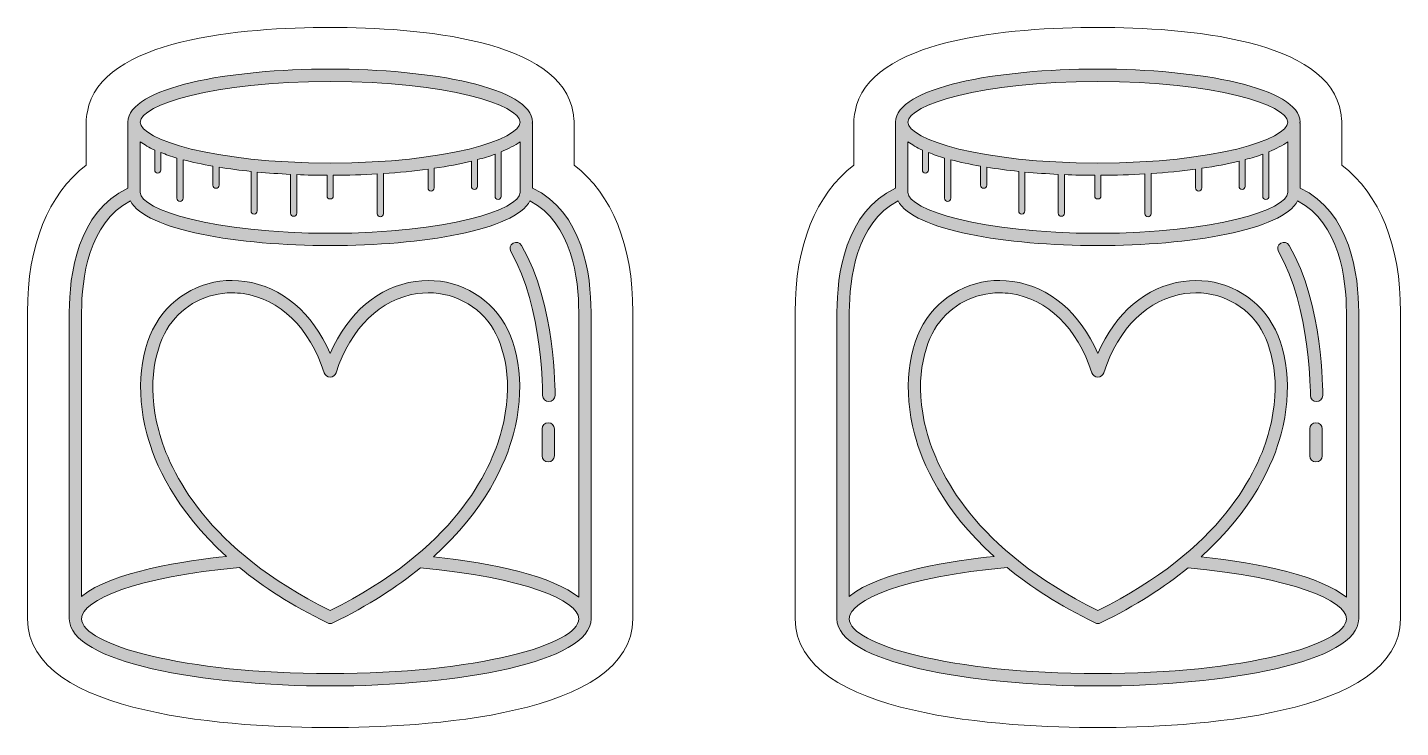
# Model space of a CAD drawing. Header units: inches. Extents: x 3.2 to 26.8, y -21 to -9.
import ezdxf

# ---------------------------------------------------------------- set-up
doc = ezdxf.new("R2010")
doc.units = ezdxf.units.IN
doc.header["$MEASUREMENT"] = 0
doc.layers.add('1', color=7, linetype='Continuous')

# ---------------------------------------------------------------- blocks, each defined once
blk = doc.blocks.new('block 2')
at = {"layer": '1', "lineweight": 0}
for points, knots in [([(12.894, -13.878), (12.894, -13.251), (12.758, -12.157), (11.889, -11.754), (11.889, -11.754), (11.889, -10.641), (11.889, -10.641), (11.889, -10.639), (11.887, -10.638), (11.887, -10.636), (11.887, -10.632), (11.889, -10.628), (11.889, -10.624), (11.889, -10.026), (10.146, -9.713), (8.425, -9.713), (6.703, -9.713), (4.961, -10.026), (4.961, -10.624), (4.961, -10.624), (4.961, -11.755), (4.961, -11.755), (4.092, -12.157), (3.956, -13.251), (3.956, -13.878), (3.956, -13.878), (3.956, -19.133), (3.956, -19.133), (3.956, -19.133), (3.956, -19.133), (3.956, -19.133), (3.956, -19.134), (3.956, -19.135), (3.956, -19.135), (3.956, -19.883), (6.258, -20.287), (8.425, -20.287), (10.591, -20.287), (12.894, -19.883), (12.894, -19.135), (12.894, -19.135), (12.894, -19.134), (12.894, -19.133), (12.894, -19.133), (12.894, -19.133), (12.894, -19.133), (12.894, -19.133), (12.894, -13.878), (12.894, -13.878)], [0, 0, 0, 0, 1, 1, 1, 2, 2, 2, 3, 3, 3, 4, 4, 4, 5, 5, 5, 6, 6, 6, 7, 7, 7, 8, 8, 8, 9, 9, 9, 10, 10, 10, 11, 11, 11, 12, 12, 12, 13, 13, 13, 14, 14, 14, 15, 15, 15, 16, 16, 16, 16]), ([(8.425, -9.925), (10.44, -9.925), (11.677, -10.332), (11.677, -10.624), (11.677, -10.916), (10.44, -11.324), (8.425, -11.324), (6.41, -11.324), (5.172, -10.916), (5.172, -10.624), (5.172, -10.332), (6.41, -9.925), (8.425, -9.925)], [0, 0, 0, 0, 1, 1, 1, 2, 2, 2, 3, 3, 3, 4, 4, 4, 4]), ([(5.172, -10.958), (5.241, -11.009), (5.321, -11.057), (5.419, -11.101), (5.419, -11.101), (5.419, -11.444), (5.419, -11.444), (5.419, -11.473), (5.443, -11.496), (5.472, -11.496), (5.501, -11.496), (5.525, -11.473), (5.525, -11.444), (5.525, -11.444), (5.525, -11.144), (5.525, -11.144), (5.61, -11.177), (5.7, -11.209), (5.8, -11.239), (5.8, -11.239), (5.8, -11.928), (5.8, -11.928), (5.8, -11.957), (5.824, -11.981), (5.853, -11.981), (5.883, -11.981), (5.906, -11.957), (5.906, -11.928), (5.906, -11.928), (5.906, -11.267), (5.906, -11.267), (6.063, -11.309), (6.234, -11.346), (6.417, -11.378), (6.417, -11.378), (6.417, -11.704), (6.417, -11.704), (6.417, -11.734), (6.44, -11.757), (6.47, -11.757), (6.499, -11.757), (6.523, -11.734), (6.523, -11.704), (6.523, -11.704), (6.523, -11.396), (6.523, -11.396), (6.697, -11.424), (6.88, -11.448), (7.069, -11.467), (7.069, -11.467), (7.069, -12.146), (7.069, -12.146), (7.069, -12.175), (7.093, -12.198), (7.122, -12.198), (7.152, -12.198), (7.175, -12.175), (7.175, -12.146), (7.175, -12.146), (7.175, -11.478), (7.175, -11.478), (7.361, -11.496), (7.552, -11.509), (7.745, -11.518), (7.745, -11.518), (7.745, -12.184), (7.745, -12.184), (7.745, -12.213), (7.769, -12.237), (7.798, -12.237), (7.828, -12.237), (7.851, -12.213), (7.851, -12.184), (7.851, -12.184), (7.851, -11.523), (7.851, -11.523), (8.024, -11.53), (8.198, -11.534), (8.372, -11.534), (8.372, -11.534), (8.372, -11.886), (8.372, -11.886), (8.372, -11.915), (8.395, -11.939), (8.425, -11.939), (8.454, -11.939), (8.478, -11.915), (8.478, -11.886), (8.478, -11.886), (8.478, -11.534), (8.478, -11.534), (8.731, -11.534), (8.984, -11.525), (9.232, -11.511), (9.232, -11.511), (9.232, -12.194), (9.232, -12.194), (9.232, -12.223), (9.256, -12.247), (9.285, -12.247), (9.314, -12.247), (9.338, -12.223), (9.338, -12.194), (9.338, -12.194), (9.338, -11.505), (9.338, -11.505), (9.602, -11.487), (9.858, -11.462), (10.101, -11.429), (10.101, -11.429), (10.101, -11.751), (10.101, -11.751), (10.101, -11.781), (10.125, -11.804), (10.154, -11.804), (10.183, -11.804), (10.207, -11.781), (10.207, -11.751), (10.207, -11.751), (10.207, -11.414), (10.207, -11.414), (10.435, -11.381), (10.65, -11.34), (10.844, -11.293), (10.844, -11.293), (10.844, -11.725), (10.844, -11.725), (10.844, -11.754), (10.868, -11.778), (10.897, -11.778), (10.926, -11.778), (10.95, -11.754), (10.95, -11.725), (10.95, -11.725), (10.95, -11.265), (10.95, -11.265), (11.056, -11.237), (11.158, -11.207), (11.249, -11.174), (11.249, -11.174), (11.249, -11.896), (11.249, -11.896), (11.249, -11.925), (11.273, -11.948), (11.302, -11.948), (11.332, -11.948), (11.355, -11.925), (11.355, -11.896), (11.355, -11.896), (11.355, -11.131), (11.355, -11.131), (11.484, -11.078), (11.592, -11.021), (11.677, -10.958), (11.677, -10.958), (11.677, -11.828), (11.677, -11.828), (11.677, -12.12), (10.44, -12.528), (8.425, -12.528), (6.41, -12.528), (5.172, -12.12), (5.172, -11.828), (5.172, -11.828), (5.172, -10.958), (5.172, -10.958)], [0, 0, 0, 0, 1, 1, 1, 2, 2, 2, 3, 3, 3, 4, 4, 4, 5, 5, 5, 6, 6, 6, 7, 7, 7, 8, 8, 8, 9, 9, 9, 10, 10, 10, 11, 11, 11, 12, 12, 12, 13, 13, 13, 14, 14, 14, 15, 15, 15, 16, 16, 16, 17, 17, 17, 18, 18, 18, 19, 19, 19, 20, 20, 20, 21, 21, 21, 22, 22, 22, 23, 23, 23, 24, 24, 24, 25, 25, 25, 26, 26, 26, 27, 27, 27, 28, 28, 28, 29, 29, 29, 30, 30, 30, 31, 31, 31, 32, 32, 32, 33, 33, 33, 34, 34, 34, 35, 35, 35, 36, 36, 36, 37, 37, 37, 38, 38, 38, 39, 39, 39, 40, 40, 40, 41, 41, 41, 42, 42, 42, 43, 43, 43, 44, 44, 44, 45, 45, 45, 46, 46, 46, 47, 47, 47, 48, 48, 48, 49, 49, 49, 50, 50, 50, 51, 51, 51, 52, 52, 52, 53, 53, 53, 54, 54, 54, 55, 55, 55, 55]), ([(5.002, -11.974), (5.261, -12.476), (6.849, -12.739), (8.425, -12.739), (10, -12.739), (11.589, -12.476), (11.848, -11.974), (12.565, -12.347), (12.683, -13.316), (12.683, -13.878), (12.683, -13.878), (12.683, -18.767), (12.683, -18.767), (12.253, -18.41), (11.224, -18.182), (10.195, -18.072), (11.085, -17.271), (11.433, -16.467), (11.566, -15.966), (11.763, -15.224), (11.682, -14.468), (11.356, -13.991), (11.03, -13.515), (10.463, -13.27), (9.885, -13.353), (9.25, -13.443), (8.729, -13.888), (8.425, -14.589), (8.121, -13.888), (7.6, -13.443), (6.965, -13.353), (6.386, -13.27), (5.819, -13.514), (5.494, -13.991), (5.167, -14.467), (5.087, -15.224), (5.284, -15.965), (5.417, -16.466), (5.763, -17.267), (6.65, -18.067), (5.982, -18.137), (4.678, -18.323), (4.167, -18.751), (4.167, -18.751), (4.167, -13.878), (4.167, -13.878), (4.167, -13.316), (4.284, -12.347), (5.002, -11.974)], [0, 0, 0, 0, 1, 1, 1, 2, 2, 2, 3, 3, 3, 4, 4, 4, 5, 5, 5, 6, 6, 6, 7, 7, 7, 8, 8, 8, 9, 9, 9, 10, 10, 10, 11, 11, 11, 12, 12, 12, 13, 13, 13, 14, 14, 14, 15, 15, 15, 16, 16, 16, 16]), ([(5.488, -15.911), (5.271, -15.094), (5.439, -14.445), (5.669, -14.11), (5.912, -13.754), (6.312, -13.549), (6.742, -13.549), (6.806, -13.549), (6.871, -13.554), (6.935, -13.563), (7.564, -13.652), (8.07, -14.147), (8.324, -14.92), (8.339, -14.963), (8.379, -14.992), (8.425, -14.992), (8.471, -14.992), (8.511, -14.963), (8.525, -14.92), (8.78, -14.147), (9.286, -13.652), (9.914, -13.563), (10.416, -13.49), (10.901, -13.702), (11.181, -14.11), (11.411, -14.445), (11.578, -15.094), (11.361, -15.911), (11.174, -16.617), (10.543, -17.951), (8.425, -18.993), (6.306, -17.951), (5.676, -16.616), (5.488, -15.911)], [0, 0, 0, 0, 1, 1, 1, 2, 2, 2, 3, 3, 3, 4, 4, 4, 5, 5, 5, 6, 6, 6, 7, 7, 7, 8, 8, 8, 9, 9, 9, 10, 10, 10, 11, 11, 11, 11]), ([(8.425, -20.075), (5.916, -20.075), (4.167, -19.58), (4.167, -19.135), (4.167, -18.817), (5.097, -18.415), (6.873, -18.258), (7.273, -18.585), (7.765, -18.908), (8.379, -19.206), (8.393, -19.213), (8.409, -19.217), (8.425, -19.217), (8.441, -19.217), (8.456, -19.213), (8.471, -19.206), (9.082, -18.91), (9.572, -18.589), (9.971, -18.263), (11.75, -18.426), (12.683, -18.824), (12.683, -19.135), (12.683, -19.58), (10.934, -20.075), (8.425, -20.075)], [0, 0, 0, 0, 1, 1, 1, 2, 2, 2, 3, 3, 3, 4, 4, 4, 5, 5, 5, 6, 6, 6, 7, 7, 7, 8, 8, 8, 8])]:
    blk.add_open_spline(points, degree=3, knots=knots, dxfattribs=at)
blk = doc.blocks.new('block 3')
at = {"layer": '1', "lineweight": 0}
for points, knots in [([(26.044, -13.878), (26.044, -13.251), (25.909, -12.157), (25.039, -11.754), (25.039, -11.754), (25.039, -10.641), (25.039, -10.641), (25.039, -10.639), (25.037, -10.638), (25.037, -10.636), (25.037, -10.632), (25.039, -10.628), (25.039, -10.624), (25.039, -10.026), (23.297, -9.713), (21.575, -9.713), (19.854, -9.713), (18.111, -10.026), (18.111, -10.624), (18.111, -10.624), (18.111, -11.755), (18.111, -11.755), (17.242, -12.157), (17.106, -13.251), (17.106, -13.878), (17.106, -13.878), (17.106, -19.133), (17.106, -19.133), (17.106, -19.133), (17.106, -19.133), (17.106, -19.133), (17.106, -19.134), (17.106, -19.135), (17.106, -19.135), (17.106, -19.883), (19.408, -20.287), (21.575, -20.287), (23.742, -20.287), (26.044, -19.883), (26.044, -19.135), (26.044, -19.135), (26.044, -19.134), (26.044, -19.133), (26.044, -19.133), (26.044, -19.133), (26.044, -19.133), (26.044, -19.133), (26.044, -13.878), (26.044, -13.878)], [0, 0, 0, 0, 1, 1, 1, 2, 2, 2, 3, 3, 3, 4, 4, 4, 5, 5, 5, 6, 6, 6, 7, 7, 7, 8, 8, 8, 9, 9, 9, 10, 10, 10, 11, 11, 11, 12, 12, 12, 13, 13, 13, 14, 14, 14, 15, 15, 15, 16, 16, 16, 16]), ([(21.575, -9.925), (23.59, -9.925), (24.828, -10.332), (24.828, -10.624), (24.828, -10.916), (23.59, -11.324), (21.575, -11.324), (19.56, -11.324), (18.323, -10.916), (18.323, -10.624), (18.323, -10.332), (19.56, -9.925), (21.575, -9.925)], [0, 0, 0, 0, 1, 1, 1, 2, 2, 2, 3, 3, 3, 4, 4, 4, 4]), ([(18.323, -10.958), (18.391, -11.009), (18.472, -11.057), (18.569, -11.101), (18.569, -11.101), (18.569, -11.444), (18.569, -11.444), (18.569, -11.473), (18.593, -11.496), (18.622, -11.496), (18.652, -11.496), (18.675, -11.473), (18.675, -11.444), (18.675, -11.444), (18.675, -11.144), (18.675, -11.144), (18.76, -11.177), (18.851, -11.209), (18.951, -11.239), (18.951, -11.239), (18.951, -11.928), (18.951, -11.928), (18.951, -11.957), (18.974, -11.981), (19.004, -11.981), (19.033, -11.981), (19.057, -11.957), (19.057, -11.928), (19.057, -11.928), (19.057, -11.267), (19.057, -11.267), (19.213, -11.309), (19.384, -11.346), (19.567, -11.378), (19.567, -11.378), (19.567, -11.704), (19.567, -11.704), (19.567, -11.734), (19.591, -11.757), (19.62, -11.757), (19.649, -11.757), (19.673, -11.734), (19.673, -11.704), (19.673, -11.704), (19.673, -11.396), (19.673, -11.396), (19.847, -11.424), (20.03, -11.448), (20.22, -11.467), (20.22, -11.467), (20.22, -12.146), (20.22, -12.146), (20.22, -12.175), (20.244, -12.198), (20.273, -12.198), (20.302, -12.198), (20.326, -12.175), (20.326, -12.146), (20.326, -12.146), (20.326, -11.478), (20.326, -11.478), (20.511, -11.496), (20.702, -11.509), (20.896, -11.518), (20.896, -11.518), (20.896, -12.184), (20.896, -12.184), (20.896, -12.213), (20.919, -12.237), (20.949, -12.237), (20.978, -12.237), (21.002, -12.213), (21.002, -12.184), (21.002, -12.184), (21.002, -11.523), (21.002, -11.523), (21.174, -11.53), (21.348, -11.534), (21.522, -11.534), (21.522, -11.534), (21.522, -11.886), (21.522, -11.886), (21.522, -11.915), (21.546, -11.939), (21.575, -11.939), (21.604, -11.939), (21.628, -11.915), (21.628, -11.886), (21.628, -11.886), (21.628, -11.534), (21.628, -11.534), (21.882, -11.534), (22.134, -11.525), (22.382, -11.511), (22.382, -11.511), (22.382, -12.194), (22.382, -12.194), (22.382, -12.223), (22.406, -12.247), (22.435, -12.247), (22.465, -12.247), (22.488, -12.223), (22.488, -12.194), (22.488, -12.194), (22.488, -11.505), (22.488, -11.505), (22.753, -11.487), (23.008, -11.462), (23.251, -11.429), (23.251, -11.429), (23.251, -11.751), (23.251, -11.751), (23.251, -11.781), (23.275, -11.804), (23.304, -11.804), (23.333, -11.804), (23.357, -11.781), (23.357, -11.751), (23.357, -11.751), (23.357, -11.414), (23.357, -11.414), (23.586, -11.381), (23.8, -11.34), (23.994, -11.293), (23.994, -11.293), (23.994, -11.725), (23.994, -11.725), (23.994, -11.754), (24.018, -11.778), (24.047, -11.778), (24.077, -11.778), (24.1, -11.754), (24.1, -11.725), (24.1, -11.725), (24.1, -11.265), (24.1, -11.265), (24.207, -11.237), (24.308, -11.207), (24.4, -11.174), (24.4, -11.174), (24.4, -11.896), (24.4, -11.896), (24.4, -11.925), (24.423, -11.948), (24.453, -11.948), (24.482, -11.948), (24.506, -11.925), (24.506, -11.896), (24.506, -11.896), (24.506, -11.131), (24.506, -11.131), (24.634, -11.078), (24.743, -11.021), (24.828, -10.958), (24.828, -10.958), (24.828, -11.828), (24.828, -11.828), (24.828, -12.12), (23.59, -12.528), (21.575, -12.528), (19.56, -12.528), (18.323, -12.12), (18.323, -11.828), (18.323, -11.828), (18.323, -10.958), (18.323, -10.958)], [0, 0, 0, 0, 1, 1, 1, 2, 2, 2, 3, 3, 3, 4, 4, 4, 5, 5, 5, 6, 6, 6, 7, 7, 7, 8, 8, 8, 9, 9, 9, 10, 10, 10, 11, 11, 11, 12, 12, 12, 13, 13, 13, 14, 14, 14, 15, 15, 15, 16, 16, 16, 17, 17, 17, 18, 18, 18, 19, 19, 19, 20, 20, 20, 21, 21, 21, 22, 22, 22, 23, 23, 23, 24, 24, 24, 25, 25, 25, 26, 26, 26, 27, 27, 27, 28, 28, 28, 29, 29, 29, 30, 30, 30, 31, 31, 31, 32, 32, 32, 33, 33, 33, 34, 34, 34, 35, 35, 35, 36, 36, 36, 37, 37, 37, 38, 38, 38, 39, 39, 39, 40, 40, 40, 41, 41, 41, 42, 42, 42, 43, 43, 43, 44, 44, 44, 45, 45, 45, 46, 46, 46, 47, 47, 47, 48, 48, 48, 49, 49, 49, 50, 50, 50, 51, 51, 51, 52, 52, 52, 53, 53, 53, 54, 54, 54, 55, 55, 55, 55]), ([(18.152, -11.974), (18.411, -12.476), (20, -12.739), (21.575, -12.739), (23.151, -12.739), (24.739, -12.476), (24.998, -11.974), (25.716, -12.347), (25.833, -13.316), (25.833, -13.878), (25.833, -13.878), (25.833, -18.767), (25.833, -18.767), (25.403, -18.41), (24.374, -18.182), (23.345, -18.072), (24.236, -17.271), (24.583, -16.467), (24.716, -15.966), (24.913, -15.224), (24.832, -14.468), (24.506, -13.991), (24.181, -13.515), (23.613, -13.27), (23.035, -13.353), (22.401, -13.443), (21.879, -13.888), (21.575, -14.589), (21.271, -13.888), (20.75, -13.443), (20.115, -13.353), (19.536, -13.27), (18.97, -13.514), (18.644, -13.991), (18.318, -14.467), (18.237, -15.224), (18.434, -15.965), (18.567, -16.466), (18.913, -17.267), (19.8, -18.067), (19.132, -18.137), (17.828, -18.323), (17.318, -18.751), (17.318, -18.751), (17.318, -13.878), (17.318, -13.878), (17.318, -13.316), (17.435, -12.347), (18.152, -11.974)], [0, 0, 0, 0, 1, 1, 1, 2, 2, 2, 3, 3, 3, 4, 4, 4, 5, 5, 5, 6, 6, 6, 7, 7, 7, 8, 8, 8, 9, 9, 9, 10, 10, 10, 11, 11, 11, 12, 12, 12, 13, 13, 13, 14, 14, 14, 15, 15, 15, 16, 16, 16, 16]), ([(18.639, -15.911), (18.422, -15.094), (18.59, -14.445), (18.819, -14.11), (19.063, -13.754), (19.462, -13.549), (19.892, -13.549), (19.956, -13.549), (20.021, -13.554), (20.086, -13.563), (20.714, -13.652), (21.22, -14.147), (21.474, -14.92), (21.489, -14.963), (21.529, -14.992), (21.575, -14.992), (21.621, -14.992), (21.661, -14.963), (21.676, -14.92), (21.93, -14.147), (22.436, -13.652), (23.065, -13.563), (23.566, -13.49), (24.052, -13.702), (24.331, -14.11), (24.561, -14.445), (24.728, -15.094), (24.512, -15.911), (24.324, -16.617), (23.693, -17.951), (21.575, -18.993), (19.456, -17.951), (18.826, -16.616), (18.639, -15.911)], [0, 0, 0, 0, 1, 1, 1, 2, 2, 2, 3, 3, 3, 4, 4, 4, 5, 5, 5, 6, 6, 6, 7, 7, 7, 8, 8, 8, 9, 9, 9, 10, 10, 10, 11, 11, 11, 11]), ([(21.575, -20.075), (19.066, -20.075), (17.318, -19.58), (17.318, -19.135), (17.318, -18.817), (18.247, -18.415), (20.023, -18.258), (20.423, -18.585), (20.915, -18.908), (21.529, -19.206), (21.543, -19.213), (21.559, -19.217), (21.575, -19.217), (21.591, -19.217), (21.607, -19.213), (21.621, -19.206), (22.232, -18.91), (22.722, -18.589), (23.121, -18.263), (24.901, -18.426), (25.833, -18.824), (25.833, -19.135), (25.833, -19.58), (24.084, -20.075), (21.575, -20.075)], [0, 0, 0, 0, 1, 1, 1, 2, 2, 2, 3, 3, 3, 4, 4, 4, 5, 5, 5, 6, 6, 6, 7, 7, 7, 8, 8, 8, 8])]:
    blk.add_open_spline(points, degree=3, knots=knots, dxfattribs=at)

msp = doc.modelspace()

# ---------------------------------------------------------------- hatches: boundary and pattern name
at = {"layer": '1', "true_color": 0xffffff}
h = msp.add_hatch(color=7, dxfattribs=at)
h.dxf.hatch_style = 2
edge = h.paths.add_edge_path()
edge.add_spline(control_points=[(12.894, -13.878), (12.894, -13.251), (12.758, -12.157), (11.889, -11.754), (11.889, -11.754), (11.889, -10.641), (11.889, -10.641), (11.889, -10.639), (11.887, -10.638), (11.887, -10.636), (11.887, -10.632), (11.889, -10.628), (11.889, -10.624), (11.889, -10.026), (10.146, -9.713), (8.425, -9.713), (6.703, -9.713), (4.961, -10.026), (4.961, -10.624), (4.961, -10.624), (4.961, -11.755), (4.961, -11.755), (4.092, -12.157), (3.956, -13.251), (3.956, -13.878), (3.956, -13.878), (3.956, -19.133), (3.956, -19.133), (3.956, -19.133), (3.956, -19.133), (3.956, -19.133), (3.956, -19.134), (3.956, -19.135), (3.956, -19.135), (3.956, -19.883), (6.258, -20.287), (8.425, -20.287), (10.591, -20.287), (12.894, -19.883), (12.894, -19.135), (12.894, -19.135), (12.894, -19.134), (12.894, -19.133), (12.894, -19.133), (12.894, -19.133), (12.894, -19.133), (12.894, -19.133), (12.894, -13.878), (12.894, -13.878)], knot_values=[0, 0, 0, 0, 1, 1, 1, 2, 2, 2, 3, 3, 3, 4, 4, 4, 5, 5, 5, 6, 6, 6, 7, 7, 7, 8, 8, 8, 9, 9, 9, 10, 10, 10, 11, 11, 11, 12, 12, 12, 13, 13, 13, 14, 14, 14, 15, 15, 15, 16, 16, 16, 16], degree=3, periodic=1)
edge = h.paths.add_edge_path()
edge.add_spline(control_points=[(5.172, -10.958), (5.241, -11.009), (5.321, -11.057), (5.419, -11.101), (5.419, -11.101), (5.419, -11.444), (5.419, -11.444), (5.419, -11.473), (5.443, -11.496), (5.472, -11.496), (5.501, -11.496), (5.525, -11.473), (5.525, -11.444), (5.525, -11.444), (5.525, -11.144), (5.525, -11.144), (5.61, -11.177), (5.7, -11.209), (5.8, -11.239), (5.8, -11.239), (5.8, -11.928), (5.8, -11.928), (5.8, -11.957), (5.824, -11.981), (5.853, -11.981), (5.883, -11.981), (5.906, -11.957), (5.906, -11.928), (5.906, -11.928), (5.906, -11.267), (5.906, -11.267), (6.063, -11.309), (6.234, -11.346), (6.417, -11.378), (6.417, -11.378), (6.417, -11.704), (6.417, -11.704), (6.417, -11.734), (6.44, -11.757), (6.47, -11.757), (6.499, -11.757), (6.523, -11.734), (6.523, -11.704), (6.523, -11.704), (6.523, -11.396), (6.523, -11.396), (6.697, -11.424), (6.88, -11.448), (7.069, -11.467), (7.069, -11.467), (7.069, -12.146), (7.069, -12.146), (7.069, -12.175), (7.093, -12.198), (7.122, -12.198), (7.152, -12.198), (7.175, -12.175), (7.175, -12.146), (7.175, -12.146), (7.175, -11.478), (7.175, -11.478), (7.361, -11.496), (7.552, -11.509), (7.745, -11.518), (7.745, -11.518), (7.745, -12.184), (7.745, -12.184), (7.745, -12.213), (7.769, -12.237), (7.798, -12.237), (7.828, -12.237), (7.851, -12.213), (7.851, -12.184), (7.851, -12.184), (7.851, -11.523), (7.851, -11.523), (8.024, -11.53), (8.198, -11.534), (8.372, -11.534), (8.372, -11.534), (8.372, -11.886), (8.372, -11.886), (8.372, -11.915), (8.395, -11.939), (8.425, -11.939), (8.454, -11.939), (8.478, -11.915), (8.478, -11.886), (8.478, -11.886), (8.478, -11.534), (8.478, -11.534), (8.731, -11.534), (8.984, -11.525), (9.232, -11.511), (9.232, -11.511), (9.232, -12.194), (9.232, -12.194), (9.232, -12.223), (9.256, -12.247), (9.285, -12.247), (9.314, -12.247), (9.338, -12.223), (9.338, -12.194), (9.338, -12.194), (9.338, -11.505), (9.338, -11.505), (9.602, -11.487), (9.858, -11.462), (10.101, -11.429), (10.101, -11.429), (10.101, -11.751), (10.101, -11.751), (10.101, -11.781), (10.125, -11.804), (10.154, -11.804), (10.183, -11.804), (10.207, -11.781), (10.207, -11.751), (10.207, -11.751), (10.207, -11.414), (10.207, -11.414), (10.435, -11.381), (10.65, -11.34), (10.844, -11.293), (10.844, -11.293), (10.844, -11.725), (10.844, -11.725), (10.844, -11.754), (10.868, -11.778), (10.897, -11.778), (10.926, -11.778), (10.95, -11.754), (10.95, -11.725), (10.95, -11.725), (10.95, -11.265), (10.95, -11.265), (11.056, -11.237), (11.158, -11.207), (11.249, -11.174), (11.249, -11.174), (11.249, -11.896), (11.249, -11.896), (11.249, -11.925), (11.273, -11.948), (11.302, -11.948), (11.332, -11.948), (11.355, -11.925), (11.355, -11.896), (11.355, -11.896), (11.355, -11.131), (11.355, -11.131), (11.484, -11.078), (11.592, -11.021), (11.677, -10.958), (11.677, -10.958), (11.677, -11.828), (11.677, -11.828), (11.677, -12.12), (10.44, -12.528), (8.425, -12.528), (6.41, -12.528), (5.172, -12.12), (5.172, -11.828), (5.172, -11.828), (5.172, -10.958), (5.172, -10.958)], knot_values=[0, 0, 0, 0, 1, 1, 1, 2, 2, 2, 3, 3, 3, 4, 4, 4, 5, 5, 5, 6, 6, 6, 7, 7, 7, 8, 8, 8, 9, 9, 9, 10, 10, 10, 11, 11, 11, 12, 12, 12, 13, 13, 13, 14, 14, 14, 15, 15, 15, 16, 16, 16, 17, 17, 17, 18, 18, 18, 19, 19, 19, 20, 20, 20, 21, 21, 21, 22, 22, 22, 23, 23, 23, 24, 24, 24, 25, 25, 25, 26, 26, 26, 27, 27, 27, 28, 28, 28, 29, 29, 29, 30, 30, 30, 31, 31, 31, 32, 32, 32, 33, 33, 33, 34, 34, 34, 35, 35, 35, 36, 36, 36, 37, 37, 37, 38, 38, 38, 39, 39, 39, 40, 40, 40, 41, 41, 41, 42, 42, 42, 43, 43, 43, 44, 44, 44, 45, 45, 45, 46, 46, 46, 47, 47, 47, 48, 48, 48, 49, 49, 49, 50, 50, 50, 51, 51, 51, 52, 52, 52, 53, 53, 53, 54, 54, 54, 55, 55, 55, 55], degree=3, periodic=1)
edge = h.paths.add_edge_path()
edge.add_spline(control_points=[(8.425, -9.925), (10.44, -9.925), (11.677, -10.332), (11.677, -10.624), (11.677, -10.916), (10.44, -11.324), (8.425, -11.324), (6.41, -11.324), (5.172, -10.916), (5.172, -10.624), (5.172, -10.332), (6.41, -9.925), (8.425, -9.925)], knot_values=[0, 0, 0, 0, 1, 1, 1, 2, 2, 2, 3, 3, 3, 4, 4, 4, 4], degree=3, periodic=1)
edge = h.paths.add_edge_path()
edge.add_spline(control_points=[(5.002, -11.974), (5.261, -12.476), (6.849, -12.739), (8.425, -12.739), (10, -12.739), (11.589, -12.476), (11.848, -11.974), (12.565, -12.347), (12.683, -13.316), (12.683, -13.878), (12.683, -13.878), (12.683, -18.767), (12.683, -18.767), (12.253, -18.41), (11.224, -18.182), (10.195, -18.072), (11.085, -17.271), (11.433, -16.467), (11.566, -15.966), (11.763, -15.224), (11.682, -14.468), (11.356, -13.991), (11.03, -13.515), (10.463, -13.27), (9.885, -13.353), (9.25, -13.443), (8.729, -13.888), (8.425, -14.589), (8.121, -13.888), (7.6, -13.443), (6.965, -13.353), (6.386, -13.27), (5.819, -13.514), (5.494, -13.991), (5.167, -14.467), (5.087, -15.224), (5.284, -15.965), (5.417, -16.466), (5.763, -17.267), (6.65, -18.067), (5.982, -18.137), (4.678, -18.323), (4.167, -18.751), (4.167, -18.751), (4.167, -13.878), (4.167, -13.878), (4.167, -13.316), (4.284, -12.347), (5.002, -11.974)], knot_values=[0, 0, 0, 0, 1, 1, 1, 2, 2, 2, 3, 3, 3, 4, 4, 4, 5, 5, 5, 6, 6, 6, 7, 7, 7, 8, 8, 8, 9, 9, 9, 10, 10, 10, 11, 11, 11, 12, 12, 12, 13, 13, 13, 14, 14, 14, 15, 15, 15, 16, 16, 16, 16], degree=3, periodic=1)
edge = h.paths.add_edge_path()
edge.add_spline(control_points=[(5.488, -15.911), (5.271, -15.094), (5.439, -14.445), (5.669, -14.11), (5.912, -13.754), (6.312, -13.549), (6.742, -13.549), (6.806, -13.549), (6.871, -13.554), (6.935, -13.563), (7.564, -13.652), (8.07, -14.147), (8.324, -14.92), (8.339, -14.963), (8.379, -14.992), (8.425, -14.992), (8.471, -14.992), (8.511, -14.963), (8.525, -14.92), (8.78, -14.147), (9.286, -13.652), (9.914, -13.563), (10.416, -13.49), (10.901, -13.702), (11.181, -14.11), (11.411, -14.445), (11.578, -15.094), (11.361, -15.911), (11.174, -16.617), (10.543, -17.951), (8.425, -18.993), (6.306, -17.951), (5.676, -16.616), (5.488, -15.911)], knot_values=[0, 0, 0, 0, 1, 1, 1, 2, 2, 2, 3, 3, 3, 4, 4, 4, 5, 5, 5, 6, 6, 6, 7, 7, 7, 8, 8, 8, 9, 9, 9, 10, 10, 10, 11, 11, 11, 11], degree=3, periodic=1)
edge = h.paths.add_edge_path()
edge.add_spline(control_points=[(8.425, -20.075), (5.916, -20.075), (4.167, -19.58), (4.167, -19.135), (4.167, -18.817), (5.097, -18.415), (6.873, -18.258), (7.273, -18.585), (7.765, -18.908), (8.379, -19.206), (8.393, -19.213), (8.409, -19.217), (8.425, -19.217), (8.441, -19.217), (8.456, -19.213), (8.471, -19.206), (9.082, -18.91), (9.572, -18.589), (9.971, -18.263), (11.75, -18.426), (12.683, -18.824), (12.683, -19.135), (12.683, -19.58), (10.934, -20.075), (8.425, -20.075)], knot_values=[0, 0, 0, 0, 1, 1, 1, 2, 2, 2, 3, 3, 3, 4, 4, 4, 5, 5, 5, 6, 6, 6, 7, 7, 7, 8, 8, 8, 8], degree=3, periodic=1)
edge = h.paths.add_edge_path()
edge.add_spline(control_points=[(11.52, -12.843), (11.491, -12.792), (11.508, -12.728), (11.558, -12.698), (11.608, -12.669), (11.673, -12.686), (11.703, -12.736), (12.29, -13.745), (12.278, -15.247), (12.277, -15.31), (12.276, -15.368), (12.229, -15.414), (12.171, -15.414), (12.171, -15.414), (12.17, -15.414), (12.17, -15.414), (12.112, -15.414), (12.065, -15.366), (12.065, -15.307), (12.065, -15.292), (12.077, -13.8), (11.52, -12.843)], knot_values=[0, 0, 0, 0, 1, 1, 1, 2, 2, 2, 3, 3, 3, 4, 4, 4, 5, 5, 5, 6, 6, 6, 7, 7, 7, 7], degree=3, periodic=1)
edge = h.paths.add_edge_path()
edge.add_spline(control_points=[(12.267, -15.881), (12.267, -15.881), (12.267, -16.342), (12.267, -16.342), (12.267, -16.401), (12.22, -16.448), (12.162, -16.448), (12.103, -16.448), (12.056, -16.401), (12.056, -16.342), (12.056, -16.342), (12.056, -15.881), (12.056, -15.881), (12.056, -15.822), (12.103, -15.775), (12.162, -15.775), (12.22, -15.775), (12.267, -15.822), (12.267, -15.881)], knot_values=[0, 0, 0, 0, 1, 1, 1, 2, 2, 2, 3, 3, 3, 4, 4, 4, 5, 5, 5, 6, 6, 6, 6], degree=3, periodic=1)
h = msp.add_hatch(color=7, dxfattribs=at)
h.dxf.hatch_style = 2
edge = h.paths.add_edge_path()
edge.add_spline(control_points=[(26.044, -13.878), (26.044, -13.251), (25.909, -12.157), (25.039, -11.754), (25.039, -11.754), (25.039, -10.641), (25.039, -10.641), (25.039, -10.639), (25.037, -10.638), (25.037, -10.636), (25.037, -10.632), (25.039, -10.628), (25.039, -10.624), (25.039, -10.026), (23.297, -9.713), (21.575, -9.713), (19.854, -9.713), (18.111, -10.026), (18.111, -10.624), (18.111, -10.624), (18.111, -11.755), (18.111, -11.755), (17.242, -12.157), (17.106, -13.251), (17.106, -13.878), (17.106, -13.878), (17.106, -19.133), (17.106, -19.133), (17.106, -19.133), (17.106, -19.133), (17.106, -19.133), (17.106, -19.134), (17.106, -19.135), (17.106, -19.135), (17.106, -19.883), (19.408, -20.287), (21.575, -20.287), (23.742, -20.287), (26.044, -19.883), (26.044, -19.135), (26.044, -19.135), (26.044, -19.134), (26.044, -19.133), (26.044, -19.133), (26.044, -19.133), (26.044, -19.133), (26.044, -19.133), (26.044, -13.878), (26.044, -13.878)], knot_values=[0, 0, 0, 0, 1, 1, 1, 2, 2, 2, 3, 3, 3, 4, 4, 4, 5, 5, 5, 6, 6, 6, 7, 7, 7, 8, 8, 8, 9, 9, 9, 10, 10, 10, 11, 11, 11, 12, 12, 12, 13, 13, 13, 14, 14, 14, 15, 15, 15, 16, 16, 16, 16], degree=3, periodic=1)
edge = h.paths.add_edge_path()
edge.add_spline(control_points=[(18.323, -10.958), (18.391, -11.009), (18.472, -11.057), (18.569, -11.101), (18.569, -11.101), (18.569, -11.444), (18.569, -11.444), (18.569, -11.473), (18.593, -11.496), (18.622, -11.496), (18.652, -11.496), (18.675, -11.473), (18.675, -11.444), (18.675, -11.444), (18.675, -11.144), (18.675, -11.144), (18.76, -11.177), (18.851, -11.209), (18.951, -11.239), (18.951, -11.239), (18.951, -11.928), (18.951, -11.928), (18.951, -11.957), (18.974, -11.981), (19.004, -11.981), (19.033, -11.981), (19.057, -11.957), (19.057, -11.928), (19.057, -11.928), (19.057, -11.267), (19.057, -11.267), (19.213, -11.309), (19.384, -11.346), (19.567, -11.378), (19.567, -11.378), (19.567, -11.704), (19.567, -11.704), (19.567, -11.734), (19.591, -11.757), (19.62, -11.757), (19.649, -11.757), (19.673, -11.734), (19.673, -11.704), (19.673, -11.704), (19.673, -11.396), (19.673, -11.396), (19.847, -11.424), (20.03, -11.448), (20.22, -11.467), (20.22, -11.467), (20.22, -12.146), (20.22, -12.146), (20.22, -12.175), (20.244, -12.198), (20.273, -12.198), (20.302, -12.198), (20.326, -12.175), (20.326, -12.146), (20.326, -12.146), (20.326, -11.478), (20.326, -11.478), (20.511, -11.496), (20.702, -11.509), (20.896, -11.518), (20.896, -11.518), (20.896, -12.184), (20.896, -12.184), (20.896, -12.213), (20.919, -12.237), (20.949, -12.237), (20.978, -12.237), (21.002, -12.213), (21.002, -12.184), (21.002, -12.184), (21.002, -11.523), (21.002, -11.523), (21.174, -11.53), (21.348, -11.534), (21.522, -11.534), (21.522, -11.534), (21.522, -11.886), (21.522, -11.886), (21.522, -11.915), (21.546, -11.939), (21.575, -11.939), (21.604, -11.939), (21.628, -11.915), (21.628, -11.886), (21.628, -11.886), (21.628, -11.534), (21.628, -11.534), (21.882, -11.534), (22.134, -11.525), (22.382, -11.511), (22.382, -11.511), (22.382, -12.194), (22.382, -12.194), (22.382, -12.223), (22.406, -12.247), (22.435, -12.247), (22.465, -12.247), (22.488, -12.223), (22.488, -12.194), (22.488, -12.194), (22.488, -11.505), (22.488, -11.505), (22.753, -11.487), (23.008, -11.462), (23.251, -11.429), (23.251, -11.429), (23.251, -11.751), (23.251, -11.751), (23.251, -11.781), (23.275, -11.804), (23.304, -11.804), (23.333, -11.804), (23.357, -11.781), (23.357, -11.751), (23.357, -11.751), (23.357, -11.414), (23.357, -11.414), (23.586, -11.381), (23.8, -11.34), (23.994, -11.293), (23.994, -11.293), (23.994, -11.725), (23.994, -11.725), (23.994, -11.754), (24.018, -11.778), (24.047, -11.778), (24.077, -11.778), (24.1, -11.754), (24.1, -11.725), (24.1, -11.725), (24.1, -11.265), (24.1, -11.265), (24.207, -11.237), (24.308, -11.207), (24.4, -11.174), (24.4, -11.174), (24.4, -11.896), (24.4, -11.896), (24.4, -11.925), (24.423, -11.948), (24.453, -11.948), (24.482, -11.948), (24.506, -11.925), (24.506, -11.896), (24.506, -11.896), (24.506, -11.131), (24.506, -11.131), (24.634, -11.078), (24.743, -11.021), (24.828, -10.958), (24.828, -10.958), (24.828, -11.828), (24.828, -11.828), (24.828, -12.12), (23.59, -12.528), (21.575, -12.528), (19.56, -12.528), (18.323, -12.12), (18.323, -11.828), (18.323, -11.828), (18.323, -10.958), (18.323, -10.958)], knot_values=[0, 0, 0, 0, 1, 1, 1, 2, 2, 2, 3, 3, 3, 4, 4, 4, 5, 5, 5, 6, 6, 6, 7, 7, 7, 8, 8, 8, 9, 9, 9, 10, 10, 10, 11, 11, 11, 12, 12, 12, 13, 13, 13, 14, 14, 14, 15, 15, 15, 16, 16, 16, 17, 17, 17, 18, 18, 18, 19, 19, 19, 20, 20, 20, 21, 21, 21, 22, 22, 22, 23, 23, 23, 24, 24, 24, 25, 25, 25, 26, 26, 26, 27, 27, 27, 28, 28, 28, 29, 29, 29, 30, 30, 30, 31, 31, 31, 32, 32, 32, 33, 33, 33, 34, 34, 34, 35, 35, 35, 36, 36, 36, 37, 37, 37, 38, 38, 38, 39, 39, 39, 40, 40, 40, 41, 41, 41, 42, 42, 42, 43, 43, 43, 44, 44, 44, 45, 45, 45, 46, 46, 46, 47, 47, 47, 48, 48, 48, 49, 49, 49, 50, 50, 50, 51, 51, 51, 52, 52, 52, 53, 53, 53, 54, 54, 54, 55, 55, 55, 55], degree=3, periodic=1)
edge = h.paths.add_edge_path()
edge.add_spline(control_points=[(21.575, -9.925), (23.59, -9.925), (24.828, -10.332), (24.828, -10.624), (24.828, -10.916), (23.59, -11.324), (21.575, -11.324), (19.56, -11.324), (18.323, -10.916), (18.323, -10.624), (18.323, -10.332), (19.56, -9.925), (21.575, -9.925)], knot_values=[0, 0, 0, 0, 1, 1, 1, 2, 2, 2, 3, 3, 3, 4, 4, 4, 4], degree=3, periodic=1)
edge = h.paths.add_edge_path()
edge.add_spline(control_points=[(18.152, -11.974), (18.411, -12.476), (20, -12.739), (21.575, -12.739), (23.151, -12.739), (24.739, -12.476), (24.998, -11.974), (25.716, -12.347), (25.833, -13.316), (25.833, -13.878), (25.833, -13.878), (25.833, -18.767), (25.833, -18.767), (25.403, -18.41), (24.374, -18.182), (23.345, -18.072), (24.236, -17.271), (24.583, -16.467), (24.716, -15.966), (24.913, -15.224), (24.832, -14.468), (24.506, -13.991), (24.181, -13.515), (23.613, -13.27), (23.035, -13.353), (22.401, -13.443), (21.879, -13.888), (21.575, -14.589), (21.271, -13.888), (20.75, -13.443), (20.115, -13.353), (19.536, -13.27), (18.97, -13.514), (18.644, -13.991), (18.318, -14.467), (18.237, -15.224), (18.434, -15.965), (18.567, -16.466), (18.913, -17.267), (19.8, -18.067), (19.132, -18.137), (17.828, -18.323), (17.318, -18.751), (17.318, -18.751), (17.318, -13.878), (17.318, -13.878), (17.318, -13.316), (17.435, -12.347), (18.152, -11.974)], knot_values=[0, 0, 0, 0, 1, 1, 1, 2, 2, 2, 3, 3, 3, 4, 4, 4, 5, 5, 5, 6, 6, 6, 7, 7, 7, 8, 8, 8, 9, 9, 9, 10, 10, 10, 11, 11, 11, 12, 12, 12, 13, 13, 13, 14, 14, 14, 15, 15, 15, 16, 16, 16, 16], degree=3, periodic=1)
edge = h.paths.add_edge_path()
edge.add_spline(control_points=[(18.639, -15.911), (18.422, -15.094), (18.59, -14.445), (18.819, -14.11), (19.063, -13.754), (19.462, -13.549), (19.892, -13.549), (19.956, -13.549), (20.021, -13.554), (20.086, -13.563), (20.714, -13.652), (21.22, -14.147), (21.474, -14.92), (21.489, -14.963), (21.529, -14.992), (21.575, -14.992), (21.621, -14.992), (21.661, -14.963), (21.676, -14.92), (21.93, -14.147), (22.436, -13.652), (23.065, -13.563), (23.566, -13.49), (24.052, -13.702), (24.331, -14.11), (24.561, -14.445), (24.728, -15.094), (24.512, -15.911), (24.324, -16.617), (23.693, -17.951), (21.575, -18.993), (19.456, -17.951), (18.826, -16.616), (18.639, -15.911)], knot_values=[0, 0, 0, 0, 1, 1, 1, 2, 2, 2, 3, 3, 3, 4, 4, 4, 5, 5, 5, 6, 6, 6, 7, 7, 7, 8, 8, 8, 9, 9, 9, 10, 10, 10, 11, 11, 11, 11], degree=3, periodic=1)
edge = h.paths.add_edge_path()
edge.add_spline(control_points=[(21.575, -20.075), (19.066, -20.075), (17.318, -19.58), (17.318, -19.135), (17.318, -18.817), (18.247, -18.415), (20.023, -18.258), (20.423, -18.585), (20.915, -18.908), (21.529, -19.206), (21.543, -19.213), (21.559, -19.217), (21.575, -19.217), (21.591, -19.217), (21.607, -19.213), (21.621, -19.206), (22.232, -18.91), (22.722, -18.589), (23.121, -18.263), (24.901, -18.426), (25.833, -18.824), (25.833, -19.135), (25.833, -19.58), (24.084, -20.075), (21.575, -20.075)], knot_values=[0, 0, 0, 0, 1, 1, 1, 2, 2, 2, 3, 3, 3, 4, 4, 4, 5, 5, 5, 6, 6, 6, 7, 7, 7, 8, 8, 8, 8], degree=3, periodic=1)
edge = h.paths.add_edge_path()
edge.add_spline(control_points=[(24.67, -12.843), (24.641, -12.792), (24.658, -12.728), (24.708, -12.698), (24.759, -12.669), (24.823, -12.686), (24.853, -12.736), (25.44, -13.745), (25.428, -15.247), (25.427, -15.31), (25.427, -15.368), (25.379, -15.414), (25.322, -15.414), (25.321, -15.414), (25.321, -15.414), (25.32, -15.414), (25.262, -15.414), (25.215, -15.366), (25.216, -15.307), (25.216, -15.292), (25.228, -13.8), (24.67, -12.843)], knot_values=[0, 0, 0, 0, 1, 1, 1, 2, 2, 2, 3, 3, 3, 4, 4, 4, 5, 5, 5, 6, 6, 6, 7, 7, 7, 7], degree=3, periodic=1)
edge = h.paths.add_edge_path()
edge.add_spline(control_points=[(25.418, -15.881), (25.418, -15.881), (25.418, -16.342), (25.418, -16.342), (25.418, -16.401), (25.371, -16.448), (25.312, -16.448), (25.253, -16.448), (25.206, -16.401), (25.206, -16.342), (25.206, -16.342), (25.206, -15.881), (25.206, -15.881), (25.206, -15.822), (25.253, -15.775), (25.312, -15.775), (25.371, -15.775), (25.418, -15.822), (25.418, -15.881)], knot_values=[0, 0, 0, 0, 1, 1, 1, 2, 2, 2, 3, 3, 3, 4, 4, 4, 5, 5, 5, 6, 6, 6, 6], degree=3, periodic=1)

# ---------------------------------------------------------------- linework, layer by layer
at = {"layer": '1', "color": 12, "lineweight": 9, "true_color": 0xd00017}
for points in [[(13.61, -13.878), (13.61, -12.732), (13.254, -11.864), (12.605, -11.362), (12.605, -11.362), (12.605, -10.641), (12.605, -10.641), (12.605, -10.638), (12.604, -10.635), (12.604, -10.632), (12.604, -10.629), (12.605, -10.627), (12.605, -10.624), (12.605, -10.589), (12.597, -10.558), (12.593, -10.524), (12.591, -10.507), (12.591, -10.489), (12.587, -10.472), (12.401, -9.199), (9.927, -9), (8.425, -9), (6.933, -9), (4.482, -9.195), (4.266, -10.445), (4.253, -10.503), (4.244, -10.562), (4.244, -10.624), (4.244, -10.624), (4.244, -11.362), (4.244, -11.362), (3.595, -11.864), (3.239, -12.731), (3.239, -13.878), (3.239, -13.878), (3.239, -19.133), (3.239, -19.133), (3.239, -19.133), (3.239, -19.133), (3.239, -19.134), (3.239, -19.134), (3.239, -19.135), (3.239, -19.135), (3.239, -20.818), (6.866, -21), (8.425, -21), (9.984, -21), (13.61, -20.818), (13.61, -19.135), (13.61, -19.135), (13.61, -19.134), (13.61, -19.134), (13.61, -19.133), (13.61, -19.133), (13.61, -19.133), (13.61, -19.133), (13.61, -13.878), (13.61, -13.878)], [(26.761, -13.878), (26.761, -12.732), (26.405, -11.864), (25.756, -11.362), (25.756, -11.362), (25.756, -10.641), (25.756, -10.641), (25.756, -10.638), (25.755, -10.635), (25.755, -10.632), (25.755, -10.629), (25.756, -10.627), (25.756, -10.624), (25.756, -10.589), (25.747, -10.558), (25.744, -10.524), (25.741, -10.507), (25.741, -10.489), (25.738, -10.472), (25.552, -9.199), (23.077, -9), (21.575, -9), (20.084, -9), (17.633, -9.195), (17.416, -10.445), (17.403, -10.503), (17.395, -10.562), (17.395, -10.624), (17.395, -10.624), (17.395, -11.362), (17.395, -11.362), (16.746, -11.864), (16.39, -12.731), (16.39, -13.878), (16.39, -13.878), (16.39, -19.133), (16.39, -19.133), (16.39, -19.133), (16.39, -19.133), (16.39, -19.134), (16.39, -19.134), (16.39, -19.135), (16.39, -19.135), (16.39, -20.818), (20.016, -21), (21.575, -21), (23.134, -21), (26.761, -20.818), (26.761, -19.135), (26.761, -19.135), (26.761, -19.134), (26.761, -19.134), (26.761, -19.133), (26.761, -19.133), (26.761, -19.133), (26.761, -19.133), (26.761, -13.878), (26.761, -13.878)]]:
    msp.add_open_spline(points, degree=3, knots=[0, 0, 0, 0, 1, 1, 1, 2, 2, 2, 3, 3, 3, 4, 4, 4, 5, 5, 5, 6, 6, 6, 7, 7, 7, 8, 8, 8, 9, 9, 9, 10, 10, 10, 11, 11, 11, 12, 12, 12, 13, 13, 13, 14, 14, 14, 15, 15, 15, 16, 16, 16, 17, 17, 17, 18, 18, 18, 19, 19, 19, 19], dxfattribs=at)
at = {"layer": '1', "lineweight": 0}
for points, knots in [([(11.52, -12.843), (11.491, -12.792), (11.508, -12.728), (11.558, -12.698), (11.608, -12.669), (11.673, -12.686), (11.703, -12.736), (12.29, -13.745), (12.278, -15.247), (12.277, -15.31), (12.276, -15.368), (12.229, -15.414), (12.171, -15.414), (12.171, -15.414), (12.17, -15.414), (12.17, -15.414), (12.112, -15.414), (12.065, -15.366), (12.065, -15.307), (12.065, -15.292), (12.077, -13.8), (11.52, -12.843)], [0, 0, 0, 0, 1, 1, 1, 2, 2, 2, 3, 3, 3, 4, 4, 4, 5, 5, 5, 6, 6, 6, 7, 7, 7, 7]), ([(24.67, -12.843), (24.641, -12.792), (24.658, -12.728), (24.708, -12.698), (24.759, -12.669), (24.823, -12.686), (24.853, -12.736), (25.44, -13.745), (25.428, -15.247), (25.427, -15.31), (25.427, -15.368), (25.379, -15.414), (25.322, -15.414), (25.321, -15.414), (25.321, -15.414), (25.32, -15.414), (25.262, -15.414), (25.215, -15.366), (25.216, -15.307), (25.216, -15.292), (25.228, -13.8), (24.67, -12.843)], [0, 0, 0, 0, 1, 1, 1, 2, 2, 2, 3, 3, 3, 4, 4, 4, 5, 5, 5, 6, 6, 6, 7, 7, 7, 7]), ([(12.267, -15.881), (12.267, -15.881), (12.267, -16.342), (12.267, -16.342), (12.267, -16.401), (12.22, -16.448), (12.162, -16.448), (12.103, -16.448), (12.056, -16.401), (12.056, -16.342), (12.056, -16.342), (12.056, -15.881), (12.056, -15.881), (12.056, -15.822), (12.103, -15.775), (12.162, -15.775), (12.22, -15.775), (12.267, -15.822), (12.267, -15.881)], [0, 0, 0, 0, 1, 1, 1, 2, 2, 2, 3, 3, 3, 4, 4, 4, 5, 5, 5, 6, 6, 6, 6]), ([(25.418, -15.881), (25.418, -15.881), (25.418, -16.342), (25.418, -16.342), (25.418, -16.401), (25.371, -16.448), (25.312, -16.448), (25.253, -16.448), (25.206, -16.401), (25.206, -16.342), (25.206, -16.342), (25.206, -15.881), (25.206, -15.881), (25.206, -15.822), (25.253, -15.775), (25.312, -15.775), (25.371, -15.775), (25.418, -15.822), (25.418, -15.881)], [0, 0, 0, 0, 1, 1, 1, 2, 2, 2, 3, 3, 3, 4, 4, 4, 5, 5, 5, 6, 6, 6, 6])]:
    msp.add_open_spline(points, degree=3, knots=knots, dxfattribs=at)

# ---------------------------------------------------------------- block references
at = {"layer": '1'}
for name in ['block 2', 'block 3']:
    msp.add_blockref(name, (0, 0), dxfattribs=at)

doc.saveas('drawing.dxf')
